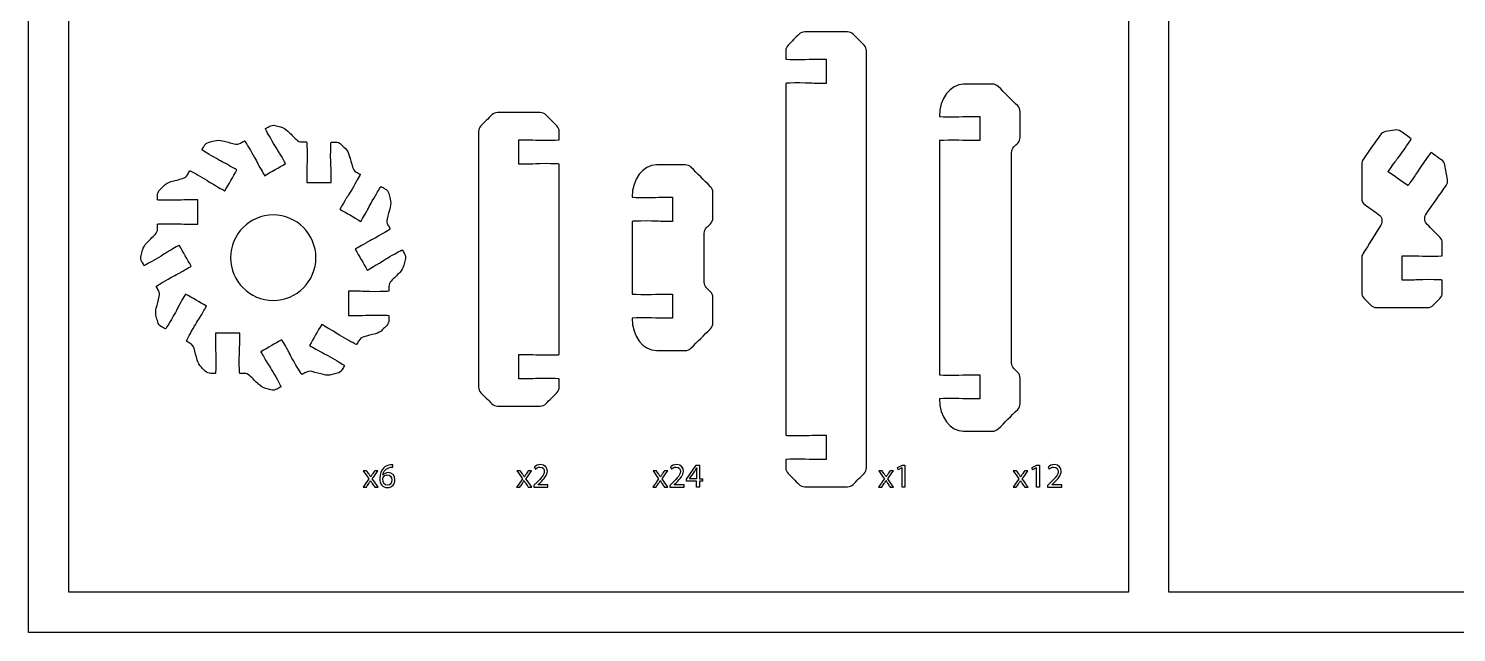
# Model space of a CAD drawing. Extents: x 0 to 370, y 150 to 450.
# Drawn here: x 0 to 176.9, y 150 to 224.8 of the extents above; entities that cross this region are included whole.
import ezdxf

# ---------------------------------------------------------------- set-up
doc = ezdxf.new("R2010")
doc.units = 0
doc.header["$MEASUREMENT"] = 0
doc.layers.add('DEFAULT', color=18, linetype='CONTINUOUS')

msp = doc.modelspace()

# ---------------------------------------------------------------- linework, layer by layer
at = {"layer": 'DEFAULT', "color": 116}
for points in [[(370, 150), (0, 150), (0, 450), (370, 450)], [(263.49, 155), (141.26, 155), (141.26, 335.79), (263.49, 335.79)], [(136.26, 155), (5, 155), (5, 263.77), (136.26, 263.77)]]:
    msp.add_lwpolyline(points, close=True, dxfattribs=at)
at = {"layer": 'DEFAULT', "color": 18}
for points in [[(82.77, 167.99), (82.77, 168.74), (81.5, 168.74), (81.5, 168.98), (82.72, 170.74), (83.12, 170.74), (83.12, 169.03), (83.51, 169.03), (83.51, 168.74), (83.12, 168.74), (83.12, 167.99)], [(108.22, 170.39), (108.21, 170.39), (107.74, 170.13), (107.66, 170.42), (108.26, 170.74), (108.58, 170.74), (108.58, 167.99), (108.22, 167.99)], [(124.89, 170.39), (124.88, 170.39), (124.4, 170.13), (124.33, 170.42), (124.93, 170.74), (125.25, 170.74), (125.25, 167.99), (124.89, 167.99)]]:
    msp.add_lwpolyline(points, close=True, dxfattribs=at)
at = {"layer": 'DEFAULT', "color": 1}
for points, knots in [([(96.17, 224.41), (97.93, 224.41), (99.7, 224.41), (101.46, 224.41), (101.72, 224.41), (101.98, 224.31), (102.17, 224.12), (102.62, 223.67), (103.07, 223.22), (103.52, 222.76), (103.71, 222.58), (103.81, 222.32), (103.81, 222.06), (103.81, 204.84), (103.81, 187.62), (103.81, 170.4), (103.81, 170.13), (103.71, 169.88), (103.52, 169.69), (103.07, 169.24), (102.62, 168.79), (102.17, 168.34), (101.98, 168.15), (101.72, 168.05), (101.46, 168.05), (99.7, 168.05), (97.93, 168.05), (96.17, 168.05), (95.91, 168.05), (95.65, 168.15), (95.46, 168.34), (95.01, 168.79), (94.56, 169.24), (94.11, 169.69), (93.92, 169.88), (93.82, 170.13), (93.82, 170.4), (93.82, 170.74), (93.82, 171.08), (93.82, 171.42), (93.82, 171.45), (94.6, 171.47), (95.57, 171.47), (96.53, 171.47), (97.1, 171.42), (97.32, 171.42), (97.82, 171.42), (98.32, 171.42), (98.81, 171.42), (98.81, 172.43), (98.81, 173.43), (98.81, 174.43), (98.32, 174.43), (97.82, 174.43), (97.32, 174.43), (97.1, 174.43), (96.53, 174.38), (95.57, 174.38), (94.6, 174.38), (93.82, 174.4), (93.82, 174.43), (93.82, 188.96), (93.82, 203.5), (93.82, 218.03), (93.82, 218.06), (94.6, 218.08), (95.57, 218.08), (96.53, 218.08), (97.1, 218.03), (97.32, 218.03), (97.82, 218.03), (98.32, 218.03), (98.81, 218.03), (98.81, 219.03), (98.81, 220.03), (98.81, 221.03), (98.32, 221.03), (97.82, 221.03), (97.32, 221.03), (97.1, 221.03), (96.53, 220.99), (95.57, 220.99), (94.6, 220.99), (93.82, 221.01), (93.82, 221.03), (93.82, 221.38), (93.82, 221.72), (93.82, 222.06), (93.82, 222.32), (93.92, 222.58), (94.11, 222.76), (94.56, 223.22), (95.01, 223.67), (95.46, 224.12), (95.65, 224.31), (95.91, 224.41), (96.17, 224.41)], [1, 1, 1, 1, 15.992, 15.992, 15.992, 16.992, 16.992, 16.992, 22.421873, 22.421873, 22.421873, 23.421873, 23.421873, 23.421873, 169.848873, 169.848873, 169.848873, 170.848873, 170.848873, 170.848873, 176.271677, 176.271677, 176.271677, 177.271677, 177.271677, 177.271677, 192.265677, 192.265677, 192.265677, 193.265677, 193.265677, 193.265677, 198.688481, 198.688481, 198.688481, 199.688481, 199.688481, 199.688481, 202.592481, 202.592481, 202.592481, 203.592481, 203.592481, 203.592481, 204.592481, 204.592481, 204.592481, 208.842481, 208.842481, 208.842481, 217.352481, 217.352481, 217.352481, 221.602481, 221.602481, 221.602481, 222.602481, 222.602481, 222.602481, 223.602481, 223.602481, 223.602481, 347.209481, 347.209481, 347.209481, 348.209481, 348.209481, 348.209481, 349.209481, 349.209481, 349.209481, 353.459481, 353.459481, 353.459481, 361.969481, 361.969481, 361.969481, 366.219481, 366.219481, 366.219481, 367.219481, 367.219481, 367.219481, 368.219481, 368.219481, 368.219481, 371.115481, 371.115481, 371.115481, 372.115481, 372.115481, 372.115481, 377.546061, 377.546061, 377.546061, 378.546061, 378.546061, 378.546061, 378.546061]), ([(120.14, 175.22), (119.95, 175.03), (119.7, 174.93), (119.43, 174.93), (118.24, 174.93), (117.04, 174.93), (115.85, 174.93), (114.19, 174.93), (112.85, 176.72), (112.85, 178.93), (112.85, 178.96), (113.63, 178.98), (114.6, 178.98), (115.57, 178.98), (116.14, 178.93), (116.35, 178.93), (116.85, 178.93), (117.35, 178.93), (117.85, 178.93), (117.85, 179.93), (117.85, 180.93), (117.85, 181.93), (117.35, 181.93), (116.85, 181.93), (116.35, 181.93), (116.14, 181.93), (115.57, 181.88), (114.6, 181.88), (113.63, 181.88), (112.85, 181.9), (112.85, 181.93), (112.85, 191.6), (112.85, 201.26), (112.85, 210.93), (112.85, 210.95), (113.63, 210.98), (114.6, 210.98), (115.57, 210.98), (116.14, 210.93), (116.35, 210.93), (116.85, 210.93), (117.35, 210.93), (117.85, 210.93), (117.85, 211.93), (117.85, 212.93), (117.85, 213.93), (117.35, 213.93), (116.85, 213.93), (116.35, 213.93), (116.14, 213.93), (115.57, 213.88), (114.6, 213.88), (113.63, 213.88), (112.85, 213.9), (112.85, 213.93), (112.85, 216.14), (114.19, 217.93), (115.85, 217.93), (116.73, 217.93), (118.37, 217.93), (119.43, 217.93), (119.7, 217.93), (119.95, 217.83), (120.14, 217.64), (120.95, 216.84), (121.75, 216.03), (122.55, 215.23), (122.74, 215.04), (122.85, 214.78), (122.85, 214.52), (122.85, 213.46), (122.85, 212.4), (122.85, 211.34), (122.85, 211.08), (122.74, 210.82), (122.55, 210.63), (122.4, 210.47), (122.24, 210.32), (122.08, 210.16), (121.89, 209.97), (121.79, 209.72), (121.79, 209.45), (121.79, 200.77), (121.79, 192.09), (121.79, 183.41), (121.79, 183.14), (121.89, 182.89), (122.08, 182.7), (122.24, 182.54), (122.4, 182.38), (122.55, 182.22), (122.74, 182.04), (122.85, 181.78), (122.85, 181.52), (122.85, 180.46), (122.85, 179.4), (122.85, 178.34), (122.85, 178.08), (122.74, 177.82), (122.55, 177.63), (121.75, 176.83), (120.95, 176.02), (120.14, 175.22)], [9.671807, 9.671807, 9.671807, 9.671807, 10.671807, 10.671807, 10.671807, 20.836807, 20.836807, 20.836807, 21.836807, 21.836807, 21.836807, 22.836807, 22.836807, 22.836807, 23.836807, 23.836807, 23.836807, 28.086807, 28.086807, 28.086807, 36.596807, 36.596807, 36.596807, 40.846807, 40.846807, 40.846807, 41.846807, 41.846807, 41.846807, 42.846807, 42.846807, 42.846807, 125.039807, 125.039807, 125.039807, 126.039807, 126.039807, 126.039807, 127.039807, 127.039807, 127.039807, 131.289807, 131.289807, 131.289807, 139.799807, 139.799807, 139.799807, 144.049807, 144.049807, 144.049807, 145.049807, 145.049807, 145.049807, 146.049807, 146.049807, 146.049807, 147.049807, 147.049807, 147.049807, 148.049807, 148.049807, 148.049807, 149.049807, 149.049807, 149.049807, 158.721613, 158.721613, 158.721613, 159.721613, 159.721613, 159.721613, 168.733613, 168.733613, 168.733613, 169.733613, 169.733613, 169.733613, 171.641387, 171.641387, 171.641387, 172.641387, 172.641387, 172.641387, 246.466387, 246.466387, 246.466387, 247.466387, 247.466387, 247.466387, 249.374869, 249.374869, 249.374869, 250.374869, 250.374869, 250.374869, 259.376869, 259.376869, 259.376869, 260.376869, 260.376869, 260.376869, 270.048675, 270.048675, 270.048675, 270.048675]), ([(63.39, 178.05), (61.63, 178.05), (59.87, 178.05), (58.1, 178.05), (57.84, 178.05), (57.58, 178.15), (57.4, 178.34), (56.94, 178.79), (56.49, 179.24), (56.04, 179.7), (55.85, 179.88), (55.75, 180.14), (55.75, 180.4), (55.75, 190.96), (55.75, 201.51), (55.75, 212.06), (55.75, 212.33), (55.85, 212.58), (56.04, 212.77), (56.49, 213.22), (56.94, 213.67), (57.4, 214.12), (57.58, 214.31), (57.84, 214.41), (58.1, 214.41), (59.87, 214.41), (61.63, 214.41), (63.39, 214.41), (63.66, 214.41), (63.91, 214.31), (64.1, 214.12), (64.55, 213.67), (65, 213.22), (65.45, 212.77), (65.64, 212.58), (65.75, 212.33), (65.75, 212.06), (65.75, 211.72), (65.75, 211.38), (65.75, 211.03), (65.75, 211.01), (64.96, 210.99), (64, 210.99), (63.03, 210.99), (62.46, 211.03), (62.25, 211.03), (61.75, 211.03), (61.25, 211.03), (60.75, 211.03), (60.75, 210.03), (60.75, 209.03), (60.75, 208.03), (61.25, 208.03), (61.75, 208.03), (62.25, 208.03), (62.46, 208.03), (63.03, 208.08), (64, 208.08), (64.96, 208.08), (65.75, 208.06), (65.75, 208.03), (65.75, 200.16), (65.75, 192.3), (65.75, 184.43), (65.75, 184.4), (64.96, 184.38), (64, 184.38), (63.03, 184.38), (62.46, 184.43), (62.25, 184.43), (61.75, 184.43), (61.25, 184.43), (60.75, 184.43), (60.75, 183.43), (60.75, 182.43), (60.75, 181.42), (61.25, 181.42), (61.75, 181.42), (62.25, 181.42), (62.46, 181.42), (63.03, 181.47), (64, 181.47), (64.96, 181.47), (65.75, 181.45), (65.75, 181.42), (65.75, 181.08), (65.75, 180.74), (65.75, 180.4), (65.75, 180.14), (65.64, 179.88), (65.45, 179.7), (65, 179.24), (64.55, 178.79), (64.1, 178.34), (63.91, 178.15), (63.66, 178.05), (63.39, 178.05)], [1, 1, 1, 1, 15.992, 15.992, 15.992, 16.992, 16.992, 16.992, 22.421873, 22.421873, 22.421873, 23.421873, 23.421873, 23.421873, 113.155873, 113.155873, 113.155873, 114.155873, 114.155873, 114.155873, 119.578677, 119.578677, 119.578677, 120.578677, 120.578677, 120.578677, 135.573677, 135.573677, 135.573677, 136.573677, 136.573677, 136.573677, 141.996481, 141.996481, 141.996481, 142.996481, 142.996481, 142.996481, 145.900481, 145.900481, 145.900481, 146.900481, 146.900481, 146.900481, 147.900481, 147.900481, 147.900481, 152.150481, 152.150481, 152.150481, 160.660481, 160.660481, 160.660481, 164.910481, 164.910481, 164.910481, 165.910481, 165.910481, 165.910481, 166.910481, 166.910481, 166.910481, 233.824481, 233.824481, 233.824481, 234.824481, 234.824481, 234.824481, 235.824481, 235.824481, 235.824481, 240.074481, 240.074481, 240.074481, 248.584481, 248.584481, 248.584481, 252.834481, 252.834481, 252.834481, 253.834481, 253.834481, 253.834481, 254.834481, 254.834481, 254.834481, 257.730481, 257.730481, 257.730481, 258.730481, 258.730481, 258.730481, 264.161061, 264.161061, 264.161061, 265.161061, 265.161061, 265.161061, 265.161061]), ([(26.16, 182.1), (26.34, 182.1), (26.53, 182.1), (26.72, 182.1), (26.98, 182.1), (27.23, 181.99), (27.42, 181.81), (27.78, 181.45), (28.13, 181.1), (28.48, 180.75), (28.73, 180.5), (29.04, 180.33), (29.38, 180.24), (29.6, 180.18), (29.82, 180.12), (30.03, 180.06), (30.29, 179.99), (30.56, 180.03), (30.79, 180.16), (30.95, 180.25), (31.12, 180.35), (31.28, 180.44), (31.3, 180.46), (30.93, 181.14), (30.45, 181.98), (29.96, 182.82), (29.63, 183.29), (29.53, 183.47), (29.09, 184.23), (28.78, 184.77), (28.78, 184.77), (29.64, 185.27), (30.51, 185.77), (31.38, 186.27), (31.38, 186.27), (31.69, 185.73), (32.13, 184.97), (32.23, 184.79), (32.47, 184.27), (32.96, 183.43), (33.43, 182.62), (33.83, 181.97), (33.87, 181.94), (34.04, 182.03), (34.2, 182.13), (34.36, 182.22), (34.59, 182.35), (34.86, 182.39), (35.12, 182.32), (35.6, 182.19), (36.08, 182.07), (36.56, 181.94), (36.9, 181.85), (37.26, 181.85), (37.6, 181.94), (37.82, 182), (38.04, 182.06), (38.25, 182.12), (38.51, 182.18), (38.73, 182.35), (38.86, 182.58), (38.95, 182.74), (39.05, 182.9), (39.14, 183.07), (39.11, 183.11), (38.46, 183.51), (37.65, 183.98), (36.82, 184.46), (36.29, 184.71), (36.11, 184.81), (35.36, 185.25), (34.81, 185.56), (34.81, 185.56), (35.31, 186.43), (35.81, 187.3), (36.32, 188.16), (36.32, 188.16), (36.86, 187.85), (37.61, 187.41), (37.8, 187.31), (38.27, 186.98), (39.1, 186.49), (39.92, 186.03), (40.59, 185.66), (40.64, 185.66), (40.74, 185.83), (40.83, 185.99), (40.92, 186.15), (41.06, 186.38), (41.27, 186.55), (41.53, 186.62), (42.01, 186.75), (42.49, 186.88), (42.97, 187.01), (43.31, 187.1), (43.62, 187.27), (43.87, 187.52), (44.03, 187.68), (44.19, 187.84), (44.35, 188), (44.54, 188.19), (44.64, 188.45), (44.64, 188.71), (44.64, 188.9), (44.64, 189.08), (44.64, 189.27), (44.55, 189.3), (43.8, 189.32), (42.89, 189.32), (41.93, 189.32), (41.36, 189.27), (41.14, 189.27), (40.65, 189.27), (40.15, 189.27), (39.65, 189.27), (39.65, 190.27), (39.65, 191.27), (39.65, 192.27), (40.15, 192.27), (40.65, 192.27), (41.14, 192.27), (41.36, 192.27), (41.93, 192.22), (42.89, 192.22), (43.82, 192.22), (44.57, 192.24), (44.64, 192.27), (44.64, 192.46), (44.64, 192.65), (44.64, 192.83), (44.64, 193.1), (44.75, 193.35), (44.93, 193.54), (45.28, 193.89), (45.63, 194.25), (45.99, 194.6), (46.23, 194.85), (46.41, 195.15), (46.5, 195.49), (46.56, 195.71), (46.62, 195.93), (46.68, 196.15), (46.75, 196.41), (46.71, 196.68), (46.58, 196.91), (46.48, 197.07), (46.39, 197.23), (46.3, 197.39), (46.23, 197.38), (45.57, 197.02), (44.76, 196.56), (43.93, 196.08), (43.46, 195.75), (43.27, 195.64), (42.52, 195.21), (41.97, 194.89), (41.97, 194.89), (41.47, 195.76), (40.97, 196.62), (40.47, 197.49), (40.47, 197.49), (41.01, 197.81), (41.77, 198.24), (41.96, 198.35), (42.47, 198.59), (43.31, 199.08), (44.13, 199.54), (44.78, 199.94), (44.8, 199.99), (44.71, 200.15), (44.61, 200.32), (44.52, 200.48), (44.39, 200.71), (44.35, 200.98), (44.42, 201.24), (44.55, 201.72), (44.68, 202.2), (44.8, 202.68), (44.89, 203.02), (44.89, 203.37), (44.8, 203.71), (44.74, 203.93), (44.68, 204.15), (44.63, 204.37), (44.56, 204.63), (44.39, 204.85), (44.16, 204.98), (44, 205.07), (43.84, 205.16), (43.68, 205.26), (43.63, 205.23), (43.23, 204.58), (42.76, 203.77), (42.28, 202.93), (42.04, 202.41), (41.93, 202.23), (41.49, 201.47), (41.18, 200.93), (41.18, 200.93), (40.31, 201.43), (39.45, 201.93), (38.58, 202.43), (38.58, 202.43), (38.89, 202.97), (39.33, 203.73), (39.44, 203.91), (39.77, 204.38), (40.25, 205.22), (40.73, 206.06), (41.11, 206.74), (41.08, 206.76), (40.92, 206.85), (40.75, 206.95), (40.59, 207.04), (40.36, 207.17), (40.2, 207.39), (40.13, 207.65), (40, 208.13), (39.87, 208.61), (39.74, 209.09), (39.65, 209.43), (39.47, 209.74), (39.22, 209.98), (39.06, 210.14), (38.9, 210.31), (38.74, 210.47), (38.55, 210.65), (38.3, 210.76), (38.03, 210.76), (37.85, 210.76), (37.66, 210.76), (37.48, 210.76), (37.45, 210.76), (37.43, 209.98), (37.43, 209.01), (37.43, 208.04), (37.48, 207.47), (37.48, 207.26), (37.48, 206.76), (37.48, 206.26), (37.48, 205.76), (36.48, 205.76), (35.47, 205.76), (34.47, 205.76), (34.47, 206.26), (34.47, 206.76), (34.47, 207.26), (34.47, 207.47), (34.52, 208.04), (34.52, 209.01), (34.52, 209.98), (34.48, 210.77), (34.45, 210.77), (34.26, 210.77), (34.07, 210.77), (33.88, 210.77), (33.62, 210.77), (33.37, 210.87), (33.18, 211.06), (32.83, 211.41), (32.47, 211.76), (32.12, 212.11), (31.87, 212.36), (31.57, 212.53), (31.23, 212.63), (31.01, 212.68), (30.79, 212.74), (30.57, 212.8), (30.31, 212.87), (30.04, 212.83), (29.8, 212.69), (29.65, 212.6), (29.5, 212.51), (29.35, 212.42), (29.33, 212.41), (29.7, 211.72), (30.18, 210.88), (30.67, 210.04), (31, 209.57), (31.1, 209.39), (31.54, 208.63), (31.85, 208.09), (31.85, 208.09), (30.99, 207.59), (30.12, 207.09), (29.25, 206.59), (29.25, 206.59), (28.94, 207.13), (28.5, 207.89), (28.4, 208.07), (28.15, 208.59), (27.67, 209.43), (27.19, 210.26), (26.78, 210.92), (26.75, 210.92), (26.58, 210.82), (26.41, 210.73), (26.24, 210.63), (26.01, 210.5), (25.74, 210.47), (25.49, 210.53), (25.01, 210.66), (24.52, 210.79), (24.04, 210.92), (23.7, 211.01), (23.35, 211.01), (23.01, 210.92), (22.79, 210.86), (22.57, 210.8), (22.36, 210.74), (22.09, 210.67), (21.87, 210.5), (21.74, 210.26), (21.66, 210.11), (21.57, 209.95), (21.48, 209.8), (21.48, 209.76), (22.15, 209.36), (22.98, 208.88), (23.81, 208.4), (24.34, 208.15), (24.52, 208.05), (25.27, 207.61), (25.82, 207.3), (25.82, 207.3), (25.32, 206.43), (24.81, 205.56), (24.31, 204.7), (24.31, 204.7), (23.77, 205.01), (23.02, 205.45), (22.83, 205.55), (22.36, 205.88), (21.52, 206.36), (20.69, 206.85), (20, 207.22), (19.99, 207.2), (19.89, 207.03), (19.78, 206.86), (19.68, 206.69), (19.55, 206.47), (19.34, 206.3), (19.09, 206.24), (18.6, 206.11), (18.12, 205.98), (17.64, 205.85), (17.3, 205.76), (16.99, 205.58), (16.74, 205.33), (16.58, 205.17), (16.43, 205.01), (16.27, 204.85), (16.08, 204.66), (15.97, 204.4), (15.98, 204.13), (15.98, 203.95), (15.98, 203.77), (15.98, 203.59), (15.98, 203.56), (16.77, 203.54), (17.73, 203.54), (18.7, 203.54), (19.27, 203.59), (19.48, 203.59), (19.98, 203.59), (20.48, 203.59), (20.98, 203.59), (20.98, 202.59), (20.98, 201.59), (20.98, 200.59), (20.48, 200.59), (19.98, 200.59), (19.48, 200.59), (19.27, 200.59), (18.7, 200.64), (17.73, 200.64), (16.77, 200.64), (15.98, 200.62), (15.98, 200.59), (15.98, 200.39), (15.98, 200.2), (15.98, 200.01), (15.97, 199.75), (15.87, 199.5), (15.69, 199.32), (15.33, 198.96), (14.98, 198.61), (14.63, 198.25), (14.38, 198), (14.2, 197.69), (14.11, 197.36), (14.05, 197.14), (14, 196.92), (13.94, 196.7), (13.87, 196.44), (13.91, 196.16), (14.04, 195.93), (14.14, 195.78), (14.23, 195.62), (14.32, 195.47), (14.34, 195.44), (15.03, 195.82), (15.86, 196.3), (16.7, 196.78), (17.17, 197.11), (17.35, 197.22), (18.11, 197.65), (18.66, 197.97), (18.66, 197.97), (19.16, 197.1), (19.65, 196.23), (20.15, 195.37), (20.15, 195.37), (19.61, 195.05), (18.86, 194.62), (18.67, 194.51), (18.15, 194.27), (17.31, 193.79), (16.49, 193.31), (15.83, 192.9), (15.83, 192.87), (15.92, 192.7), (16.01, 192.53), (16.11, 192.37), (16.23, 192.14), (16.27, 191.87), (16.2, 191.62), (16.07, 191.14), (15.95, 190.65), (15.82, 190.17), (15.73, 189.83), (15.73, 189.47), (15.82, 189.14), (15.88, 188.92), (15.94, 188.7), (16, 188.48), (16.07, 188.22), (16.24, 188), (16.47, 187.87), (16.63, 187.78), (16.79, 187.69), (16.95, 187.6), (16.98, 187.6), (17.39, 188.26), (17.87, 189.09), (18.35, 189.93), (18.59, 190.45), (18.7, 190.63), (19.14, 191.39), (19.45, 191.93), (19.45, 191.93), (20.31, 191.43), (21.18, 190.93), (22.05, 190.43), (22.05, 190.43), (21.74, 189.89), (21.3, 189.13), (21.19, 188.95), (20.86, 188.48), (20.38, 187.64), (19.9, 186.8), (19.52, 186.11), (19.55, 186.1), (19.71, 186), (19.87, 185.91), (20.04, 185.81), (20.26, 185.68), (20.43, 185.46), (20.5, 185.21), (20.63, 184.73), (20.76, 184.25), (20.89, 183.77), (20.98, 183.43), (21.16, 183.12), (21.41, 182.87), (21.57, 182.71), (21.73, 182.55), (21.89, 182.39), (22.08, 182.2), (22.33, 182.1), (22.6, 182.1), (22.78, 182.1), (22.97, 182.1), (23.15, 182.1), (23.18, 182.1), (23.2, 182.88), (23.2, 183.85), (23.2, 184.82), (23.15, 185.39), (23.15, 185.6), (23.15, 186.1), (23.15, 186.6), (23.15, 187.1), (24.15, 187.1), (25.15, 187.1), (26.16, 187.1), (26.16, 186.6), (26.16, 186.1), (26.16, 185.6), (26.16, 185.39), (26.11, 184.82), (26.11, 183.85), (26.11, 182.88), (26.13, 182.1), (26.16, 182.1)], [1, 1, 1, 1, 2.591, 2.591, 2.591, 3.591, 3.591, 3.591, 7.831541, 7.831541, 7.831541, 8.831541, 8.831541, 8.831541, 10.761885, 10.761885, 10.761885, 11.761885, 11.761885, 11.761885, 13.34967, 13.34967, 13.34967, 14.34967, 14.34967, 14.34967, 15.34967, 15.34967, 15.34967, 16.34967, 16.34967, 16.34967, 24.857278, 24.857278, 24.857278, 25.857278, 25.857278, 25.857278, 26.857278, 26.857278, 26.857278, 27.857278, 27.857278, 27.857278, 29.457457, 29.457457, 29.457457, 30.457457, 30.457457, 30.457457, 34.695042, 34.695042, 34.695042, 35.695042, 35.695042, 35.695042, 37.624231, 37.624231, 37.624231, 38.624231, 38.624231, 38.624231, 40.212016, 40.212016, 40.212016, 41.212016, 41.212016, 41.212016, 42.212016, 42.212016, 42.212016, 43.212016, 43.212016, 43.212016, 51.724624, 51.724624, 51.724624, 52.724624, 52.724624, 52.724624, 53.724624, 53.724624, 53.724624, 54.724624, 54.724624, 54.724624, 56.328669, 56.328669, 56.328669, 57.328669, 57.328669, 57.328669, 61.562597, 61.562597, 61.562597, 62.562597, 62.562597, 62.562597, 64.492292, 64.492292, 64.492292, 65.492292, 65.492292, 65.492292, 67.062303, 67.062303, 67.062303, 68.062303, 68.062303, 68.062303, 69.062303, 69.062303, 69.062303, 73.312303, 73.312303, 73.312303, 81.822303, 81.822303, 81.822303, 86.072303, 86.072303, 86.072303, 87.072303, 87.072303, 87.072303, 88.072303, 88.072303, 88.072303, 89.671303, 89.671303, 89.671303, 90.671303, 90.671303, 90.671303, 94.904053, 94.904053, 94.904053, 95.904053, 95.904053, 95.904053, 97.842453, 97.842453, 97.842453, 98.842453, 98.842453, 98.842453, 100.415616, 100.415616, 100.415616, 101.415616, 101.415616, 101.415616, 102.415616, 102.415616, 102.415616, 103.415616, 103.415616, 103.415616, 111.923224, 111.923224, 111.923224, 112.923224, 112.923224, 112.923224, 113.923224, 113.923224, 113.923224, 114.923224, 114.923224, 114.923224, 116.534436, 116.534436, 116.534436, 117.534436, 117.534436, 117.534436, 121.765257, 121.765257, 121.765257, 122.765257, 122.765257, 122.765257, 124.701466, 124.701466, 124.701466, 125.701466, 125.701466, 125.701466, 127.272127, 127.272127, 127.272127, 128.272127, 128.272127, 128.272127, 129.272127, 129.272127, 129.272127, 130.272127, 130.272127, 130.272127, 138.784735, 138.784735, 138.784735, 139.784735, 139.784735, 139.784735, 140.784735, 140.784735, 140.784735, 141.784735, 141.784735, 141.784735, 143.38878, 143.38878, 143.38878, 144.38878, 144.38878, 144.38878, 148.622708, 148.622708, 148.622708, 149.622708, 149.622708, 149.622708, 151.558767, 151.558767, 151.558767, 152.558767, 152.558767, 152.558767, 154.134767, 154.134767, 154.134767, 155.134767, 155.134767, 155.134767, 156.134767, 156.134767, 156.134767, 160.384767, 160.384767, 160.384767, 168.894767, 168.894767, 168.894767, 173.144767, 173.144767, 173.144767, 174.144767, 174.144767, 174.144767, 175.144767, 175.144767, 175.144767, 176.755767, 176.755767, 176.755767, 177.755767, 177.755767, 177.755767, 181.980751, 181.980751, 181.980751, 182.980751, 182.980751, 182.980751, 184.895056, 184.895056, 184.895056, 185.895056, 185.895056, 185.895056, 187.38984, 187.38984, 187.38984, 188.38984, 188.38984, 188.38984, 189.38984, 189.38984, 189.38984, 190.38984, 190.38984, 190.38984, 198.902448, 198.902448, 198.902448, 199.902448, 199.902448, 199.902448, 200.902448, 200.902448, 200.902448, 201.902448, 201.902448, 201.902448, 203.57424, 203.57424, 203.57424, 204.57424, 204.57424, 204.57424, 208.835022, 208.835022, 208.835022, 209.835022, 209.835022, 209.835022, 211.748427, 211.748427, 211.748427, 212.748427, 212.748427, 212.748427, 214.251885, 214.251885, 214.251885, 215.251885, 215.251885, 215.251885, 216.251885, 216.251885, 216.251885, 217.251885, 217.251885, 217.251885, 225.764493, 225.764493, 225.764493, 226.764493, 226.764493, 226.764493, 227.764493, 227.764493, 227.764493, 228.764493, 228.764493, 228.764493, 230.430785, 230.430785, 230.430785, 231.430785, 231.430785, 231.430785, 235.674889, 235.674889, 235.674889, 236.674889, 236.674889, 236.674889, 238.581962, 238.581962, 238.581962, 239.581962, 239.581962, 239.581962, 241.109121, 241.109121, 241.109121, 242.109121, 242.109121, 242.109121, 243.109121, 243.109121, 243.109121, 247.359121, 247.359121, 247.359121, 255.869121, 255.869121, 255.869121, 260.119121, 260.119121, 260.119121, 261.119121, 261.119121, 261.119121, 262.119121, 262.119121, 262.119121, 263.764296, 263.764296, 263.764296, 264.764296, 264.764296, 264.764296, 269.027464, 269.027464, 269.027464, 270.027464, 270.027464, 270.027464, 271.943959, 271.943959, 271.943959, 272.943959, 272.943959, 272.943959, 274.485224, 274.485224, 274.485224, 275.485224, 275.485224, 275.485224, 276.485224, 276.485224, 276.485224, 277.485224, 277.485224, 277.485224, 285.992832, 285.992832, 285.992832, 286.992832, 286.992832, 286.992832, 287.992832, 287.992832, 287.992832, 288.992832, 288.992832, 288.992832, 290.619464, 290.619464, 290.619464, 291.619464, 291.619464, 291.619464, 295.878057, 295.878057, 295.878057, 296.878057, 296.878057, 296.878057, 298.795844, 298.795844, 298.795844, 299.795844, 299.795844, 299.795844, 301.352373, 301.352373, 301.352373, 302.352373, 302.352373, 302.352373, 303.352373, 303.352373, 303.352373, 304.352373, 304.352373, 304.352373, 312.864981, 312.864981, 312.864981, 313.864981, 313.864981, 313.864981, 314.864981, 314.864981, 314.864981, 315.864981, 315.864981, 315.864981, 317.473556, 317.473556, 317.473556, 318.473556, 318.473556, 318.473556, 322.711606, 322.711606, 322.711606, 323.711606, 323.711606, 323.711606, 325.651909, 325.651909, 325.651909, 326.651909, 326.651909, 326.651909, 328.229909, 328.229909, 328.229909, 329.229909, 329.229909, 329.229909, 330.229909, 330.229909, 330.229909, 334.489909, 334.489909, 334.489909, 342.999909, 342.999909, 342.999909, 347.259909, 347.259909, 347.259909, 348.259909, 348.259909, 348.259909, 349.259909, 349.259909, 349.259909, 349.259909]), ([(173.27, 200.56), (173.81, 200.03), (174.34, 199.49), (174.87, 198.96), (175.06, 198.77), (175.16, 198.52), (175.16, 198.25), (175.16, 197.72), (175.16, 197.2), (175.16, 196.67), (175.16, 196.64), (174.38, 196.62), (173.41, 196.62), (172.45, 196.62), (171.88, 196.67), (171.66, 196.67), (171.17, 196.67), (170.67, 196.67), (170.17, 196.67), (170.17, 195.67), (170.17, 194.67), (170.17, 193.66), (170.67, 193.66), (171.17, 193.66), (171.66, 193.66), (171.88, 193.66), (172.45, 193.71), (173.41, 193.71), (174.38, 193.71), (175.16, 193.69), (175.16, 193.66), (175.16, 193.14), (175.16, 192.61), (175.16, 192.08), (175.16, 191.81), (175.06, 191.56), (174.87, 191.37), (174.6, 191.1), (174.32, 190.82), (174.04, 190.54), (173.86, 190.36), (173.6, 190.25), (173.34, 190.25), (171.22, 190.25), (169.11, 190.25), (167, 190.25), (166.73, 190.25), (166.48, 190.36), (166.29, 190.54), (166.01, 190.82), (165.74, 191.1), (165.46, 191.37), (165.27, 191.56), (165.17, 191.81), (165.17, 192.08), (165.17, 193.51), (165.17, 194.95), (165.17, 196.38), (165.17, 196.57), (165.22, 196.75), (165.32, 196.91), (166.06, 198.09), (166.79, 199.27), (167.53, 200.46), (167.81, 200.91), (167.69, 201.5), (167.26, 201.8), (166.7, 202.19), (166.15, 202.58), (165.59, 202.97), (165.33, 203.16), (165.17, 203.46), (165.17, 203.79), (165.17, 205.2), (165.17, 206.62), (165.17, 208.03), (165.17, 208.24), (165.23, 208.44), (165.35, 208.61), (166.05, 209.62), (166.76, 210.62), (167.47, 211.63), (167.62, 211.85), (167.85, 212), (168.11, 212.05), (168.5, 212.11), (168.88, 212.18), (169.27, 212.25), (169.53, 212.29), (169.8, 212.23), (170.01, 212.08), (170.45, 211.78), (170.88, 211.48), (171.31, 211.17), (171.34, 211.16), (170.9, 210.5), (170.35, 209.71), (169.8, 208.92), (169.42, 208.48), (169.3, 208.31), (168.8, 207.59), (168.44, 207.08), (168.44, 207.08), (169.26, 206.5), (170.08, 205.93), (170.9, 205.36), (170.9, 205.36), (171.26, 205.87), (171.77, 206.58), (171.89, 206.76), (172.17, 207.25), (172.73, 208.04), (173.27, 208.82), (173.73, 209.44), (173.77, 209.45), (174.2, 209.15), (174.64, 208.84), (175.07, 208.54), (175.29, 208.39), (175.44, 208.15), (175.48, 207.89), (175.59, 207.3), (175.69, 206.7), (175.8, 206.11), (175.84, 205.85), (175.78, 205.58), (175.63, 205.36), (174.81, 204.19), (173.98, 203.01), (173.16, 201.84), (172.88, 201.44), (172.93, 200.9), (173.27, 200.56)], [0, 0, 0, 0, 6.403559, 6.403559, 6.403559, 7.403559, 7.403559, 7.403559, 11.898559, 11.898559, 11.898559, 12.898559, 12.898559, 12.898559, 13.898559, 13.898559, 13.898559, 18.148559, 18.148559, 18.148559, 26.659559, 26.659559, 26.659559, 30.909559, 30.909559, 30.909559, 31.909559, 31.909559, 31.909559, 32.909559, 32.909559, 32.909559, 37.404559, 37.404559, 37.404559, 38.404559, 38.404559, 38.404559, 41.727254, 41.727254, 41.727254, 42.727254, 42.727254, 42.727254, 60.698254, 60.698254, 60.698254, 61.698254, 61.698254, 61.698254, 65.020949, 65.020949, 65.020949, 66.020949, 66.020949, 66.020949, 78.213949, 78.213949, 78.213949, 79.213949, 79.213949, 79.213949, 91.061228, 91.061228, 91.061228, 92.061228, 92.061228, 92.061228, 97.819364, 97.819364, 97.819364, 98.819364, 98.819364, 98.819364, 110.850364, 110.850364, 110.850364, 111.850364, 111.850364, 111.850364, 122.325719, 122.325719, 122.325719, 123.325719, 123.325719, 123.325719, 126.651625, 126.651625, 126.651625, 127.651625, 127.651625, 127.651625, 132.143392, 132.143392, 132.143392, 133.143392, 133.143392, 133.143392, 134.143392, 134.143392, 134.143392, 135.143392, 135.143392, 135.143392, 143.651361, 143.651361, 143.651361, 144.651361, 144.651361, 144.651361, 145.651361, 145.651361, 145.651361, 146.651361, 146.651361, 146.651361, 151.15509, 151.15509, 151.15509, 152.15509, 152.15509, 152.15509, 157.28993, 157.28993, 157.28993, 158.28993, 158.28993, 158.28993, 170.485672, 170.485672, 170.485672, 171.485672, 171.485672, 171.485672, 171.485672]), ([(82.07, 185.22), (81.89, 185.03), (81.63, 184.93), (81.37, 184.93), (80.17, 184.93), (78.98, 184.93), (77.78, 184.93), (76.12, 184.93), (74.78, 186.72), (74.78, 188.93), (74.78, 188.96), (75.57, 188.98), (76.53, 188.98), (77.5, 188.98), (78.07, 188.93), (78.28, 188.93), (78.78, 188.93), (79.28, 188.93), (79.78, 188.93), (79.78, 189.93), (79.78, 190.93), (79.78, 191.93), (79.28, 191.93), (78.78, 191.93), (78.28, 191.93), (78.07, 191.93), (77.5, 191.88), (76.53, 191.88), (75.57, 191.88), (74.78, 191.9), (74.78, 191.93), (74.78, 194.93), (74.78, 197.93), (74.78, 200.93), (74.78, 200.95), (75.57, 200.98), (76.53, 200.98), (77.5, 200.98), (78.07, 200.93), (78.28, 200.93), (78.78, 200.93), (79.28, 200.93), (79.78, 200.93), (79.78, 201.93), (79.78, 202.93), (79.78, 203.93), (79.28, 203.93), (78.78, 203.93), (78.28, 203.93), (78.07, 203.93), (77.5, 203.88), (76.53, 203.88), (75.57, 203.88), (74.78, 203.9), (74.78, 203.93), (74.78, 206.14), (76.12, 207.93), (77.78, 207.93), (78.66, 207.93), (80.3, 207.93), (81.37, 207.93), (81.63, 207.93), (81.89, 207.83), (82.07, 207.64), (82.88, 206.83), (83.68, 206.03), (84.49, 205.23), (84.67, 205.04), (84.78, 204.78), (84.78, 204.52), (84.78, 203.46), (84.78, 202.4), (84.78, 201.34), (84.78, 201.08), (84.67, 200.82), (84.49, 200.63), (84.33, 200.47), (84.17, 200.32), (84.01, 200.16), (83.82, 199.97), (83.72, 199.72), (83.72, 199.45), (83.72, 197.44), (83.72, 195.42), (83.72, 193.41), (83.72, 193.14), (83.82, 192.89), (84.01, 192.7), (84.17, 192.54), (84.33, 192.38), (84.49, 192.22), (84.67, 192.04), (84.78, 191.78), (84.78, 191.52), (84.78, 190.46), (84.78, 189.4), (84.78, 188.34), (84.78, 188.08), (84.67, 187.82), (84.49, 187.63), (83.68, 186.83), (82.88, 186.02), (82.07, 185.22)], [9.671807, 9.671807, 9.671807, 9.671807, 10.671807, 10.671807, 10.671807, 20.837807, 20.837807, 20.837807, 21.837807, 21.837807, 21.837807, 22.837807, 22.837807, 22.837807, 23.837807, 23.837807, 23.837807, 28.087807, 28.087807, 28.087807, 36.597807, 36.597807, 36.597807, 40.847807, 40.847807, 40.847807, 41.847807, 41.847807, 41.847807, 42.847807, 42.847807, 42.847807, 68.347807, 68.347807, 68.347807, 69.347807, 69.347807, 69.347807, 70.347807, 70.347807, 70.347807, 74.597807, 74.597807, 74.597807, 83.107807, 83.107807, 83.107807, 87.357807, 87.357807, 87.357807, 88.357807, 88.357807, 88.357807, 89.357807, 89.357807, 89.357807, 90.357807, 90.357807, 90.357807, 91.357807, 91.357807, 91.357807, 92.357807, 92.357807, 92.357807, 102.029613, 102.029613, 102.029613, 103.029613, 103.029613, 103.029613, 112.041613, 112.041613, 112.041613, 113.041613, 113.041613, 113.041613, 114.950094, 114.950094, 114.950094, 115.950094, 115.950094, 115.950094, 133.082094, 133.082094, 133.082094, 134.082094, 134.082094, 134.082094, 135.990576, 135.990576, 135.990576, 136.990576, 136.990576, 136.990576, 145.992576, 145.992576, 145.992576, 146.992576, 146.992576, 146.992576, 156.664382, 156.664382, 156.664382, 156.664382]), ([(30.31, 191.14), (27.39, 191.14), (25.03, 193.51), (25.03, 196.43), (25.03, 199.35), (27.39, 201.72), (30.31, 201.72), (33.24, 201.72), (35.6, 199.35), (35.6, 196.43), (35.6, 193.51), (33.24, 191.14), (30.31, 191.14)], [1, 1, 1, 1, 2, 2, 2, 3, 3, 3, 4, 4, 4, 5, 5, 5, 5])]:
    msp.add_open_spline(points, degree=3, knots=knots, dxfattribs=at)
at = {"layer": 'DEFAULT', "color": 18}
for points, knots in [([(41.89, 170.04), (41.98, 169.89), (42.08, 169.74), (42.18, 169.6), (42.26, 169.48), (42.32, 169.38), (42.39, 169.26), (42.39, 169.26), (42.39, 169.26), (42.4, 169.26), (42.47, 169.39), (42.53, 169.49), (42.6, 169.6), (42.7, 169.75), (42.79, 169.89), (42.89, 170.04), (43.02, 170.04), (43.16, 170.04), (43.29, 170.04), (43.06, 169.71), (42.83, 169.38), (42.59, 169.05), (42.83, 168.69), (43.07, 168.34), (43.31, 167.99), (43.17, 167.99), (43.03, 167.99), (42.89, 167.99), (42.79, 168.14), (42.69, 168.3), (42.59, 168.45), (42.51, 168.57), (42.44, 168.68), (42.36, 168.81), (42.29, 168.68), (42.22, 168.57), (42.14, 168.45), (42.05, 168.3), (41.95, 168.14), (41.85, 167.99), (41.71, 167.99), (41.58, 167.99), (41.44, 167.99), (41.68, 168.34), (41.92, 168.69), (42.17, 169.03), (41.93, 169.37), (41.7, 169.7), (41.47, 170.04), (41.61, 170.04), (41.75, 170.04), (41.89, 170.04)], [0, 0, 0, 0, 1.496308, 1.496308, 1.496308, 2.496308, 2.496308, 2.496308, 2.532308, 2.532308, 2.532308, 3.532308, 3.532308, 3.532308, 5.012538, 5.012538, 5.012538, 6.150538, 6.150538, 6.150538, 9.584447, 9.584447, 9.584447, 13.210123, 13.210123, 13.210123, 14.409123, 14.409123, 14.409123, 15.9693, 15.9693, 15.9693, 16.9923, 16.9923, 16.9923, 17.9923, 17.9923, 17.9923, 19.544877, 19.544877, 19.544877, 20.708877, 20.708877, 20.708877, 24.318505, 24.318505, 24.318505, 27.775633, 27.775633, 27.775633, 28.950633, 28.950633, 28.950633, 28.950633]), ([(45.12, 170.48), (45.05, 170.48), (44.95, 170.48), (44.85, 170.46), (44.26, 170.36), (43.95, 169.94), (43.89, 169.48), (43.89, 169.48), (43.9, 169.48), (43.9, 169.48), (44.03, 169.66), (44.26, 169.8), (44.57, 169.8), (45.05, 169.8), (45.4, 169.45), (45.4, 168.91), (45.4, 168.41), (45.05, 167.94), (44.48, 167.94), (43.89, 167.94), (43.51, 168.4), (43.51, 169.11), (43.51, 169.66), (43.7, 170.08), (43.97, 170.35), (44.2, 170.58), (44.51, 170.72), (44.85, 170.76), (44.96, 170.78), (45.06, 170.78), (45.12, 170.78), (45.12, 170.68), (45.12, 170.58), (45.12, 170.48)], [0.863, 0.863, 0.863, 0.863, 1.863, 1.863, 1.863, 2.863, 2.863, 2.863, 2.899, 2.899, 2.899, 3.899, 3.899, 3.899, 4.899, 4.899, 4.899, 5.899, 5.899, 5.899, 6.899, 6.899, 6.899, 7.899, 7.899, 7.899, 8.899, 8.899, 8.899, 9.899, 9.899, 9.899, 10.762, 10.762, 10.762, 10.762]), ([(60.92, 170.04), (61.02, 169.89), (61.11, 169.74), (61.21, 169.6), (61.29, 169.48), (61.35, 169.38), (61.42, 169.26), (61.42, 169.26), (61.43, 169.26), (61.43, 169.26), (61.5, 169.39), (61.57, 169.49), (61.64, 169.6), (61.73, 169.75), (61.83, 169.89), (61.92, 170.04), (62.06, 170.04), (62.19, 170.04), (62.32, 170.04), (62.09, 169.71), (61.86, 169.38), (61.63, 169.05), (61.87, 168.69), (62.11, 168.34), (62.35, 167.99), (62.21, 167.99), (62.06, 167.99), (61.92, 167.99), (61.82, 168.14), (61.72, 168.3), (61.62, 168.45), (61.54, 168.57), (61.47, 168.68), (61.39, 168.81), (61.33, 168.68), (61.25, 168.57), (61.18, 168.45), (61.08, 168.3), (60.98, 168.14), (60.88, 167.99), (60.75, 167.99), (60.61, 167.99), (60.47, 167.99), (60.71, 168.34), (60.96, 168.69), (61.2, 169.03), (60.97, 169.37), (60.74, 169.7), (60.51, 170.04), (60.64, 170.04), (60.78, 170.04), (60.92, 170.04)], [0, 0, 0, 0, 1.496308, 1.496308, 1.496308, 2.496308, 2.496308, 2.496308, 2.532308, 2.532308, 2.532308, 3.532308, 3.532308, 3.532308, 5.012538, 5.012538, 5.012538, 6.150538, 6.150538, 6.150538, 9.584447, 9.584447, 9.584447, 13.210123, 13.210123, 13.210123, 14.409123, 14.409123, 14.409123, 15.9693, 15.9693, 15.9693, 16.9923, 16.9923, 16.9923, 17.9923, 17.9923, 17.9923, 19.544877, 19.544877, 19.544877, 20.709877, 20.709877, 20.709877, 24.320076, 24.320076, 24.320076, 27.777205, 27.777205, 27.777205, 28.952205, 28.952205, 28.952205, 28.952205]), ([(62.59, 167.99), (62.59, 168.07), (62.59, 168.14), (62.59, 168.22), (62.69, 168.31), (62.78, 168.41), (62.88, 168.5), (63.58, 169.17), (63.9, 169.53), (63.9, 169.94), (63.9, 170.22), (63.77, 170.48), (63.36, 170.48), (63.11, 170.48), (62.9, 170.35), (62.77, 170.24), (62.74, 170.33), (62.7, 170.42), (62.66, 170.51), (62.85, 170.67), (63.12, 170.79), (63.43, 170.79), (64.03, 170.79), (64.28, 170.38), (64.28, 169.99), (64.28, 169.48), (63.91, 169.07), (63.33, 168.51), (63.26, 168.44), (63.18, 168.37), (63.11, 168.3), (63.52, 168.3), (63.93, 168.3), (64.34, 168.3), (64.34, 168.2), (64.34, 168.09), (64.34, 167.99), (63.76, 167.99), (63.17, 167.99), (62.59, 167.99)], [4.977, 4.977, 4.977, 4.977, 5.625, 5.625, 5.625, 6.777709, 6.777709, 6.777709, 7.777709, 7.777709, 7.777709, 8.777709, 8.777709, 8.777709, 9.777709, 9.777709, 9.777709, 10.593151, 10.593151, 10.593151, 11.593151, 11.593151, 11.593151, 12.593151, 12.593151, 12.593151, 13.593151, 13.593151, 13.593151, 14.466357, 14.466357, 14.466357, 17.968357, 17.968357, 17.968357, 18.843357, 18.843357, 18.843357, 23.820357, 23.820357, 23.820357, 23.820357]), ([(77.78, 170.04), (77.88, 169.89), (77.98, 169.74), (78.07, 169.6), (78.15, 169.48), (78.21, 169.38), (78.28, 169.26), (78.29, 169.26), (78.29, 169.26), (78.29, 169.26), (78.36, 169.39), (78.43, 169.49), (78.5, 169.6), (78.59, 169.75), (78.69, 169.89), (78.79, 170.04), (78.92, 170.04), (79.05, 170.04), (79.19, 170.04), (78.96, 169.71), (78.72, 169.38), (78.49, 169.05), (78.73, 168.69), (78.97, 168.34), (79.21, 167.99), (79.07, 167.99), (78.93, 167.99), (78.79, 167.99), (78.69, 168.14), (78.59, 168.3), (78.49, 168.45), (78.4, 168.57), (78.34, 168.68), (78.26, 168.81), (78.19, 168.68), (78.12, 168.57), (78.04, 168.45), (77.94, 168.3), (77.84, 168.14), (77.75, 167.99), (77.61, 167.99), (77.47, 167.99), (77.33, 167.99), (77.58, 168.34), (77.82, 168.69), (78.06, 169.03), (77.83, 169.37), (77.6, 169.7), (77.37, 170.04), (77.51, 170.04), (77.64, 170.04), (77.78, 170.04)], [0, 0, 0, 0, 1.496308, 1.496308, 1.496308, 2.496308, 2.496308, 2.496308, 2.532308, 2.532308, 2.532308, 3.532308, 3.532308, 3.532308, 5.012538, 5.012538, 5.012538, 6.151538, 6.151538, 6.151538, 9.586024, 9.586024, 9.586024, 13.211699, 13.211699, 13.211699, 14.410699, 14.410699, 14.410699, 15.970877, 15.970877, 15.970877, 16.993877, 16.993877, 16.993877, 17.993877, 17.993877, 17.993877, 19.546993, 19.546993, 19.546993, 20.710993, 20.710993, 20.710993, 24.320621, 24.320621, 24.320621, 27.777749, 27.777749, 27.777749, 28.952749, 28.952749, 28.952749, 28.952749]), ([(79.45, 167.99), (79.45, 168.07), (79.45, 168.14), (79.45, 168.22), (79.55, 168.31), (79.65, 168.41), (79.74, 168.5), (80.45, 169.17), (80.76, 169.53), (80.77, 169.94), (80.77, 170.22), (80.63, 170.48), (80.22, 170.48), (79.97, 170.48), (79.76, 170.35), (79.64, 170.24), (79.6, 170.33), (79.56, 170.42), (79.52, 170.51), (79.71, 170.67), (79.98, 170.79), (80.3, 170.79), (80.89, 170.79), (81.14, 170.38), (81.14, 169.99), (81.14, 169.48), (80.77, 169.07), (80.19, 168.51), (80.12, 168.44), (80.04, 168.37), (79.97, 168.3), (80.38, 168.3), (80.8, 168.3), (81.21, 168.3), (81.21, 168.2), (81.21, 168.09), (81.21, 167.99), (80.62, 167.99), (80.04, 167.99), (79.45, 167.99)], [4.977, 4.977, 4.977, 4.977, 5.625, 5.625, 5.625, 6.777709, 6.777709, 6.777709, 7.777709, 7.777709, 7.777709, 8.777709, 8.777709, 8.777709, 9.777709, 9.777709, 9.777709, 10.593151, 10.593151, 10.593151, 11.593151, 11.593151, 11.593151, 12.593151, 12.593151, 12.593151, 13.593151, 13.593151, 13.593151, 14.466357, 14.466357, 14.466357, 17.968357, 17.968357, 17.968357, 18.843357, 18.843357, 18.843357, 23.820357, 23.820357, 23.820357, 23.820357]), ([(82.77, 169.03), (82.77, 169.34), (82.77, 169.64), (82.77, 169.95), (82.77, 170.09), (82.78, 170.24), (82.79, 170.38), (82.78, 170.38), (82.78, 170.38), (82.77, 170.38), (82.69, 170.22), (82.62, 170.1), (82.55, 169.97), (82.32, 169.66), (82.1, 169.35), (81.87, 169.03), (82.17, 169.03), (82.47, 169.03), (82.77, 169.03)], [2.555, 2.555, 2.555, 2.555, 5.157, 5.157, 5.157, 6.157, 6.157, 6.157, 6.193, 6.193, 6.193, 7.193, 7.193, 7.193, 10.483043, 10.483043, 10.483043, 13.038043, 13.038043, 13.038043, 13.038043]), ([(105.75, 170.04), (105.84, 169.89), (105.94, 169.74), (106.04, 169.6), (106.11, 169.48), (106.18, 169.38), (106.25, 169.26), (106.25, 169.26), (106.25, 169.26), (106.26, 169.26), (106.33, 169.39), (106.39, 169.49), (106.46, 169.6), (106.56, 169.75), (106.65, 169.89), (106.75, 170.04), (106.88, 170.04), (107.02, 170.04), (107.15, 170.04), (106.92, 169.71), (106.69, 169.38), (106.45, 169.05), (106.69, 168.69), (106.93, 168.34), (107.17, 167.99), (107.03, 167.99), (106.89, 167.99), (106.75, 167.99), (106.65, 168.14), (106.55, 168.3), (106.45, 168.45), (106.37, 168.57), (106.3, 168.68), (106.22, 168.81), (106.15, 168.68), (106.08, 168.57), (106, 168.45), (105.91, 168.3), (105.81, 168.14), (105.71, 167.99), (105.57, 167.99), (105.43, 167.99), (105.3, 167.99), (105.54, 168.34), (105.78, 168.69), (106.03, 169.03), (105.79, 169.37), (105.56, 169.7), (105.33, 170.04), (105.47, 170.04), (105.61, 170.04), (105.75, 170.04)], [0, 0, 0, 0, 1.496308, 1.496308, 1.496308, 2.496308, 2.496308, 2.496308, 2.532308, 2.532308, 2.532308, 3.532308, 3.532308, 3.532308, 5.012538, 5.012538, 5.012538, 6.151538, 6.151538, 6.151538, 9.586024, 9.586024, 9.586024, 13.211699, 13.211699, 13.211699, 14.410699, 14.410699, 14.410699, 15.970877, 15.970877, 15.970877, 16.993877, 16.993877, 16.993877, 17.993877, 17.993877, 17.993877, 19.546993, 19.546993, 19.546993, 20.710993, 20.710993, 20.710993, 24.320621, 24.320621, 24.320621, 27.777749, 27.777749, 27.777749, 28.952749, 28.952749, 28.952749, 28.952749]), ([(122.42, 170.04), (122.51, 169.89), (122.61, 169.74), (122.71, 169.6), (122.78, 169.48), (122.85, 169.38), (122.91, 169.26), (122.92, 169.26), (122.92, 169.26), (122.93, 169.26), (123, 169.39), (123.06, 169.49), (123.13, 169.6), (123.23, 169.75), (123.32, 169.89), (123.42, 170.04), (123.55, 170.04), (123.69, 170.04), (123.82, 170.04), (123.59, 169.71), (123.35, 169.38), (123.12, 169.05), (123.36, 168.69), (123.6, 168.34), (123.84, 167.99), (123.7, 167.99), (123.56, 167.99), (123.42, 167.99), (123.32, 168.14), (123.22, 168.3), (123.12, 168.45), (123.04, 168.57), (122.97, 168.68), (122.89, 168.81), (122.82, 168.68), (122.75, 168.57), (122.67, 168.45), (122.57, 168.3), (122.48, 168.14), (122.38, 167.99), (122.24, 167.99), (122.1, 167.99), (121.97, 167.99), (122.21, 168.34), (122.45, 168.69), (122.69, 169.03), (122.46, 169.37), (122.23, 169.7), (122, 170.04), (122.14, 170.04), (122.28, 170.04), (122.42, 170.04)], [0, 0, 0, 0, 1.496308, 1.496308, 1.496308, 2.496308, 2.496308, 2.496308, 2.532308, 2.532308, 2.532308, 3.532308, 3.532308, 3.532308, 5.012538, 5.012538, 5.012538, 6.151538, 6.151538, 6.151538, 9.586024, 9.586024, 9.586024, 13.211699, 13.211699, 13.211699, 14.410699, 14.410699, 14.410699, 15.970877, 15.970877, 15.970877, 16.993877, 16.993877, 16.993877, 17.993877, 17.993877, 17.993877, 19.546993, 19.546993, 19.546993, 20.710993, 20.710993, 20.710993, 24.320621, 24.320621, 24.320621, 27.777749, 27.777749, 27.777749, 28.952749, 28.952749, 28.952749, 28.952749]), ([(126.26, 167.99), (126.26, 168.07), (126.26, 168.14), (126.26, 168.22), (126.35, 168.31), (126.45, 168.41), (126.55, 168.5), (127.25, 169.17), (127.57, 169.53), (127.57, 169.94), (127.57, 170.22), (127.44, 170.48), (127.03, 170.48), (126.78, 170.48), (126.57, 170.35), (126.44, 170.24), (126.4, 170.33), (126.36, 170.42), (126.32, 170.51), (126.51, 170.67), (126.78, 170.79), (127.1, 170.79), (127.69, 170.79), (127.94, 170.38), (127.94, 169.99), (127.94, 169.48), (127.57, 169.07), (127, 168.51), (126.92, 168.44), (126.85, 168.37), (126.78, 168.3), (127.19, 168.3), (127.6, 168.3), (128.01, 168.3), (128.01, 168.2), (128.01, 168.09), (128.01, 167.99), (127.43, 167.99), (126.84, 167.99), (126.26, 167.99)], [4.977, 4.977, 4.977, 4.977, 5.625, 5.625, 5.625, 6.777709, 6.777709, 6.777709, 7.777709, 7.777709, 7.777709, 8.777709, 8.777709, 8.777709, 9.777709, 9.777709, 9.777709, 10.593151, 10.593151, 10.593151, 11.593151, 11.593151, 11.593151, 12.593151, 12.593151, 12.593151, 13.593151, 13.593151, 13.593151, 14.466357, 14.466357, 14.466357, 17.968357, 17.968357, 17.968357, 18.843357, 18.843357, 18.843357, 23.820357, 23.820357, 23.820357, 23.820357]), ([(45.02, 168.89), (45.02, 169.28), (44.79, 169.52), (44.45, 169.52), (44.23, 169.52), (44.02, 169.38), (43.92, 169.18), (43.89, 169.14), (43.88, 169.09), (43.88, 169.02), (43.88, 168.56), (44.09, 168.23), (44.48, 168.23), (44.8, 168.23), (45.02, 168.5), (45.02, 168.89)], [1, 1, 1, 1, 2, 2, 2, 3, 3, 3, 4, 4, 4, 5, 5, 5, 6, 6, 6, 6])]:
    msp.add_open_spline(points, degree=3, knots=knots, dxfattribs=at)

doc.saveas('drawing.dxf')
